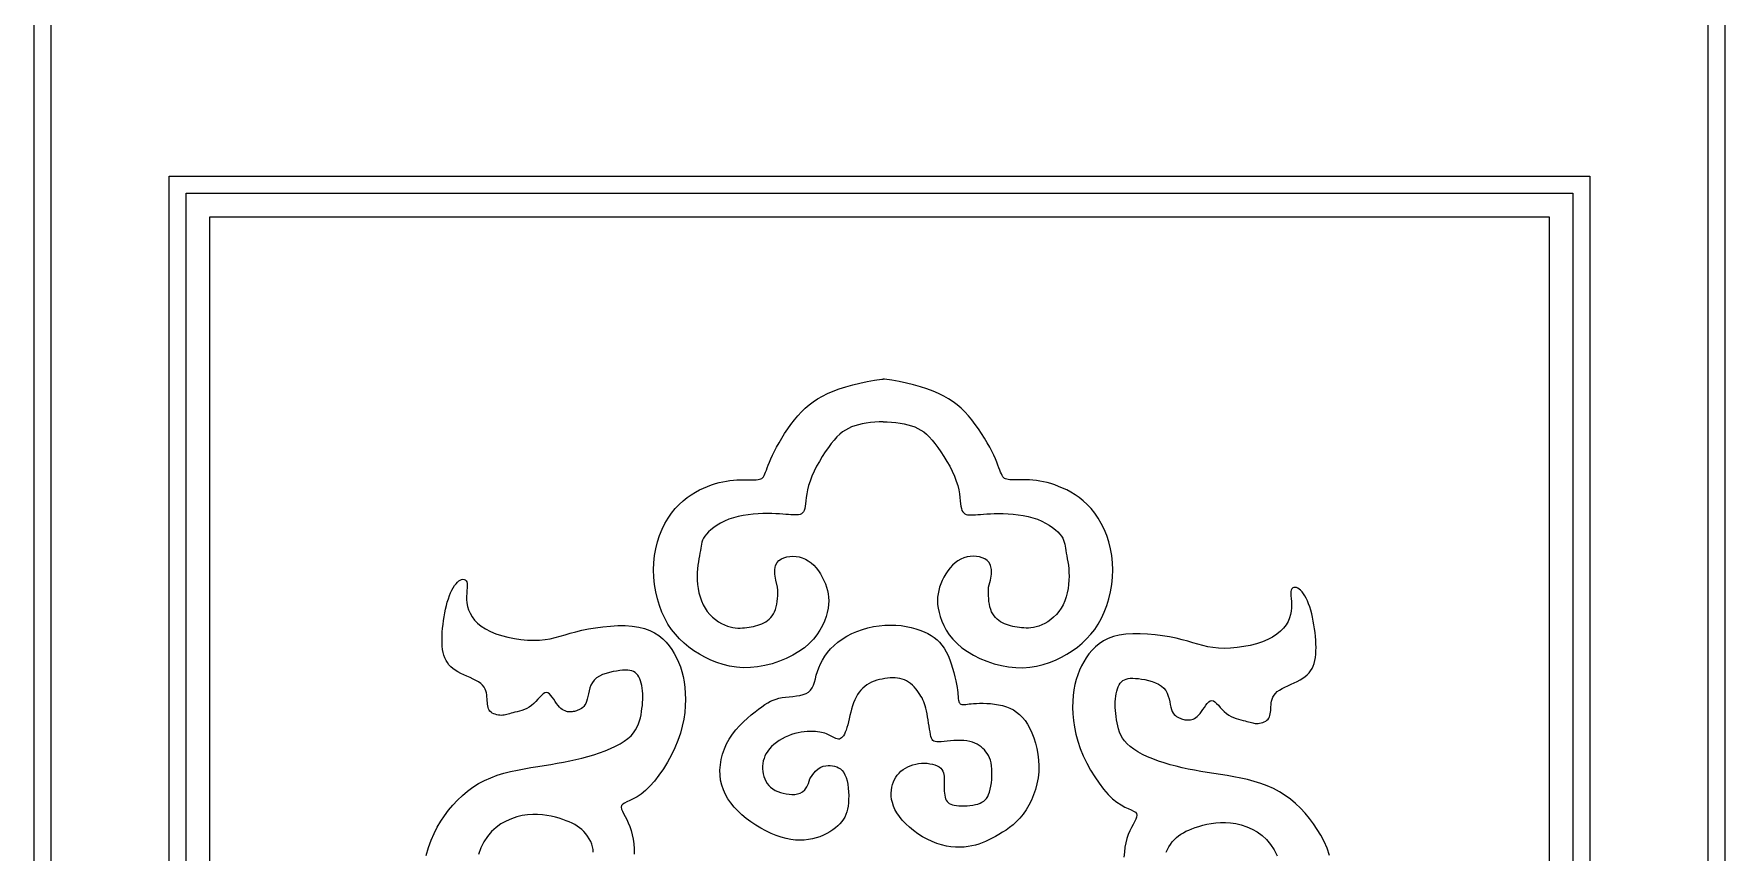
# Model space of a CAD drawing. Extents: x -66030 to 95157, y -13132 to 45879.
# Drawn here: x -27797 to -27412, y 32381.2 to 32567.4 of the extents above; entities that cross this region are included whole.
import ezdxf

# ---------------------------------------------------------------- set-up
doc = ezdxf.new("R2010")
doc.units = 0
doc.header["$LTSCALE"] = 100
doc.header["$MEASUREMENT"] = 0
for name, color, linetype in [('3', 11, 'CONTINUOUS'), ('4', 121, 'CONTINUOUS'), ('7', 105, 'CONTINUOUS')]:
    doc.layers.add(name, color=color, linetype=linetype)

msp = doc.modelspace()

# ---------------------------------------------------------------- linework, layer by layer
at = {"layer": '3'}
msp.add_lwpolyline([(-27793.18, 32773.35), (-27793.18, 31868.98), (-27415.88, 31868.98), (-27415.88, 32785.49)], dxfattribs=at)
msp.add_lwpolyline([(-27762.38, 31907.48), (-27762.38, 32531.18), (-27446.68, 32531.18), (-27446.68, 31907.48)], close=True, dxfattribs=at)
at = {"layer": '4'}
msp.add_lwpolyline([(-27797.03, 32774.7), (-27797.03, 31865.13), (-27412.03, 31865.13), (-27412.03, 32784.35)], dxfattribs=at)
msp.add_lwpolyline([(-27766.23, 31903.63), (-27766.23, 32535.03), (-27442.83, 32535.03), (-27442.83, 31903.63)], close=True, dxfattribs=at)
at = {"layer": '7'}
msp.add_lwpolyline([(-27756.99, 31912.87), (-27756.99, 32525.79), (-27452.07, 32525.79), (-27452.07, 31912.87)], close=True, dxfattribs=at)
for points in [[(-27627.73, 32441.47), (-27628.16, 32443.11), (-27628.36, 32444.46), (-27628.36, 32445.55), (-27628.19, 32446.4), (-27627.86, 32447.07), (-27627.42, 32447.56), (-27626.88, 32447.92), (-27626.28, 32448.19), (-27625.63, 32448.37), (-27624.95, 32448.48), (-27624.24, 32448.52), (-27623.53, 32448.48), (-27622.81, 32448.37), (-27622.1, 32448.16), (-27621.41, 32447.88), (-27620.74, 32447.5), (-27620.11, 32447.04), (-27619.51, 32446.5), (-27618.96, 32445.89), (-27618.44, 32445.22), (-27617.97, 32444.52), (-27617.55, 32443.78), (-27617.18, 32443.03), (-27616.85, 32442.27), (-27616.58, 32441.51), (-27616.36, 32440.75), (-27616.2, 32439.98), (-27616.11, 32439.2), (-27616.08, 32438.39), (-27616.12, 32437.56), (-27616.23, 32436.68), (-27616.42, 32435.76), (-27616.69, 32434.79), (-27617.06, 32433.79), (-27617.52, 32432.76), (-27618.09, 32431.72), (-27618.78, 32430.68), (-27619.59, 32429.66), (-27620.55, 32428.67), (-27621.64, 32427.72), (-27622.89, 32426.83), (-27624.27, 32426.01), (-27625.76, 32425.27), (-27627.33, 32424.62), (-27628.95, 32424.08), (-27630.61, 32423.65), (-27632.28, 32423.34), (-27633.93, 32423.18), (-27635.55, 32423.16), (-27637.12, 32423.28), (-27638.65, 32423.52), (-27640.13, 32423.89), (-27641.56, 32424.35), (-27642.94, 32424.91), (-27644.27, 32425.54), (-27645.54, 32426.25), (-27646.76, 32427.01), (-27647.91, 32427.84), (-27649.01, 32428.74), (-27650.03, 32429.71), (-27650.99, 32430.76), (-27651.87, 32431.88), (-27652.68, 32433.1), (-27653.41, 32434.41), (-27654.06, 32435.82), (-27654.62, 32437.3), (-27655.1, 32438.85), (-27655.48, 32440.46), (-27655.75, 32442.1), (-27655.92, 32443.75), (-27655.98, 32445.41), (-27655.93, 32447.06), (-27655.75, 32448.67), (-27655.47, 32450.25), (-27655.08, 32451.78), (-27654.59, 32453.26), (-27654.02, 32454.66), (-27653.37, 32455.98), (-27652.65, 32457.22), (-27651.87, 32458.35), (-27651.04, 32459.38), (-27650.17, 32460.3), (-27649.26, 32461.13), (-27648.33, 32461.87), (-27647.39, 32462.53), (-27646.44, 32463.11), (-27645.49, 32463.61), (-27644.56, 32464.06), (-27643.65, 32464.44), (-27642.76, 32464.78), (-27641.89, 32465.06), (-27641.04, 32465.29), (-27640.21, 32465.49), (-27639.39, 32465.64), (-27638.59, 32465.75), (-27637.8, 32465.84), (-27637.03, 32465.89), (-27636.27, 32465.93), (-27635.54, 32465.94), (-27634.85, 32465.95), (-27634.2, 32465.94), (-27633.6, 32465.94), (-27633.05, 32465.95), (-27632.58, 32465.96), (-27632.18, 32465.99), (-27631.84, 32466.05), (-27631.56, 32466.14), (-27631.32, 32466.26), (-27631.12, 32466.43), (-27630.94, 32466.64), (-27630.77, 32466.92), (-27630.61, 32467.25), (-27630.45, 32467.65), (-27630.27, 32468.12), (-27630.07, 32468.67), (-27629.84, 32469.28), (-27629.57, 32469.95), (-27629.26, 32470.7), (-27628.89, 32471.52), (-27628.46, 32472.41), (-27627.97, 32473.36), (-27627.41, 32474.36), (-27626.8, 32475.4), (-27626.14, 32476.46), (-27625.43, 32477.51), (-27624.69, 32478.55), (-27623.92, 32479.56), (-27623.12, 32480.51), (-27622.3, 32481.39), (-27621.45, 32482.22), (-27620.57, 32482.98), (-27619.62, 32483.69), (-27618.62, 32484.35), (-27617.53, 32484.97), (-27616.35, 32485.55), (-27615.07, 32486.09), (-27613.68, 32486.61), (-27612.19, 32487.09), (-27610.63, 32487.53), (-27609.01, 32487.93), (-27607.35, 32488.28), (-27605.68, 32488.57), (-27604, 32488.81), (-27603.71, 32488.84)], [(-27579.69, 32441.47), (-27579.26, 32443.11), (-27579.06, 32444.46), (-27579.06, 32445.55), (-27579.23, 32446.4), (-27579.55, 32447.07), (-27579.99, 32447.56), (-27580.53, 32447.92), (-27581.14, 32448.19), (-27581.79, 32448.37), (-27582.47, 32448.48), (-27583.17, 32448.52), (-27583.89, 32448.48), (-27584.6, 32448.37), (-27585.32, 32448.16), (-27586.01, 32447.88), (-27586.68, 32447.5), (-27587.31, 32447.04), (-27587.9, 32446.5), (-27588.46, 32445.89), (-27588.97, 32445.22), (-27589.44, 32444.52), (-27589.86, 32443.78), (-27590.24, 32443.03), (-27590.56, 32442.27), (-27590.84, 32441.51), (-27591.05, 32440.75), (-27591.21, 32439.98), (-27591.31, 32439.2), (-27591.34, 32438.39), (-27591.3, 32437.56), (-27591.18, 32436.68), (-27590.99, 32435.76), (-27590.72, 32434.79), (-27590.36, 32433.79), (-27589.9, 32432.76), (-27589.33, 32431.72), (-27588.64, 32430.68), (-27587.82, 32429.66), (-27586.87, 32428.67), (-27585.77, 32427.72), (-27584.52, 32426.83), (-27583.14, 32426.01), (-27581.66, 32425.27), (-27580.09, 32424.62), (-27578.46, 32424.08), (-27576.8, 32423.65), (-27575.14, 32423.34), (-27573.48, 32423.18), (-27571.87, 32423.16), (-27570.3, 32423.28), (-27568.77, 32423.52), (-27567.29, 32423.89), (-27565.85, 32424.35), (-27564.47, 32424.91), (-27563.14, 32425.54), (-27561.87, 32426.25), (-27560.66, 32427.01), (-27559.5, 32427.84), (-27558.41, 32428.74), (-27557.39, 32429.71), (-27556.43, 32430.76), (-27555.55, 32431.88), (-27554.74, 32433.1), (-27554.01, 32434.41), (-27553.36, 32435.82), (-27552.79, 32437.3), (-27552.32, 32438.85), (-27551.94, 32440.46), (-27551.66, 32442.1), (-27551.49, 32443.75), (-27551.43, 32445.41), (-27551.49, 32447.06), (-27551.66, 32448.67), (-27551.95, 32450.25), (-27552.34, 32451.78), (-27552.82, 32453.26), (-27553.4, 32454.66), (-27554.04, 32455.98), (-27554.76, 32457.22), (-27555.54, 32458.35), (-27556.37, 32459.38), (-27557.25, 32460.3), (-27558.15, 32461.13), (-27559.08, 32461.87), (-27560.03, 32462.53), (-27560.98, 32463.11), (-27561.92, 32463.61), (-27562.85, 32464.06), (-27563.76, 32464.44), (-27564.65, 32464.78), (-27565.52, 32465.06), (-27566.37, 32465.29), (-27567.2, 32465.49), (-27568.02, 32465.64), (-27568.82, 32465.75), (-27569.61, 32465.84), (-27570.39, 32465.89), (-27571.15, 32465.93), (-27571.88, 32465.94), (-27572.57, 32465.95), (-27573.22, 32465.94), (-27573.82, 32465.94), (-27574.36, 32465.95), (-27574.84, 32465.96), (-27575.24, 32465.99), (-27575.57, 32466.05), (-27575.86, 32466.14), (-27576.09, 32466.26), (-27576.3, 32466.43), (-27576.48, 32466.64), (-27576.64, 32466.92), (-27576.8, 32467.25), (-27576.97, 32467.65), (-27577.15, 32468.12), (-27577.35, 32468.67), (-27577.58, 32469.28), (-27577.84, 32469.95), (-27578.16, 32470.7), (-27578.52, 32471.52), (-27578.95, 32472.41), (-27579.45, 32473.36), (-27580, 32474.36), (-27580.62, 32475.4), (-27581.28, 32476.46), (-27581.98, 32477.51), (-27582.73, 32478.55), (-27583.5, 32479.56), (-27584.3, 32480.51), (-27585.11, 32481.39), (-27585.96, 32482.22), (-27586.85, 32482.98), (-27587.79, 32483.69), (-27588.8, 32484.35), (-27589.89, 32484.97), (-27591.07, 32485.55), (-27592.35, 32486.09), (-27593.74, 32486.61), (-27595.22, 32487.09), (-27596.79, 32487.53), (-27598.41, 32487.93), (-27600.06, 32488.28), (-27601.74, 32488.57), (-27603.41, 32488.81), (-27603.71, 32488.84)], [(-27603.71, 32479.14), (-27604.6, 32479.11), (-27605.62, 32479.04), (-27606.61, 32478.95), (-27607.57, 32478.82), (-27608.48, 32478.67), (-27609.34, 32478.47), (-27610.15, 32478.24), (-27610.91, 32477.96), (-27611.62, 32477.64), (-27612.29, 32477.26), (-27612.94, 32476.81), (-27613.58, 32476.29), (-27614.21, 32475.68), (-27614.84, 32474.98), (-27615.5, 32474.19), (-27616.18, 32473.28), (-27616.87, 32472.29), (-27617.56, 32471.23), (-27618.23, 32470.13), (-27618.86, 32469), (-27619.43, 32467.86), (-27619.94, 32466.74), (-27620.35, 32465.65), (-27620.67, 32464.62), (-27620.91, 32463.66), (-27621.07, 32462.76), (-27621.19, 32461.93), (-27621.28, 32461.17), (-27621.35, 32460.49), (-27621.42, 32459.9), (-27621.52, 32459.39), (-27621.66, 32458.98), (-27621.83, 32458.65), (-27622.05, 32458.39), (-27622.3, 32458.2), (-27622.6, 32458.06), (-27622.94, 32457.98), (-27623.32, 32457.93), (-27623.73, 32457.92), (-27624.19, 32457.93), (-27624.7, 32457.96), (-27625.25, 32458), (-27625.87, 32458.05), (-27626.55, 32458.1), (-27627.29, 32458.15), (-27628.11, 32458.2), (-27629.02, 32458.23), (-27630, 32458.24), (-27631.06, 32458.23), (-27632.16, 32458.19), (-27633.29, 32458.11), (-27634.45, 32457.99), (-27635.59, 32457.82), (-27636.72, 32457.6), (-27637.8, 32457.31), (-27638.83, 32456.95), (-27639.8, 32456.54), (-27640.7, 32456.08), (-27641.52, 32455.6), (-27642.26, 32455.09), (-27642.92, 32454.57), (-27643.48, 32454.06), (-27643.95, 32453.56), (-27644.31, 32453.09), (-27644.59, 32452.64), (-27644.8, 32452.2), (-27644.95, 32451.76), (-27645.05, 32451.31), (-27645.14, 32450.84), (-27645.22, 32450.35), (-27645.3, 32449.82), (-27645.4, 32449.24), (-27645.52, 32448.62), (-27645.64, 32447.96), (-27645.76, 32447.25), (-27645.87, 32446.5), (-27645.96, 32445.7), (-27646.01, 32444.86), (-27646.04, 32443.99), (-27646.01, 32443.07), (-27645.94, 32442.13), (-27645.81, 32441.17), (-27645.63, 32440.22), (-27645.39, 32439.28), (-27645.08, 32438.37), (-27644.7, 32437.5), (-27644.25, 32436.68), (-27643.74, 32435.93), (-27643.16, 32435.26), (-27642.53, 32434.65), (-27641.87, 32434.1), (-27641.18, 32433.63), (-27640.5, 32433.23), (-27639.81, 32432.9), (-27639.15, 32432.63), (-27638.53, 32432.43), (-27637.93, 32432.3), (-27637.36, 32432.22), (-27636.8, 32432.18), (-27636.27, 32432.18), (-27635.75, 32432.21), (-27635.24, 32432.26), (-27634.73, 32432.32), (-27634.22, 32432.4), (-27633.72, 32432.48), (-27633.22, 32432.57), (-27632.73, 32432.69), (-27632.24, 32432.82), (-27631.77, 32432.97), (-27631.31, 32433.15), (-27630.86, 32433.37), (-27630.43, 32433.62), (-27630.02, 32433.9), (-27629.64, 32434.22), (-27629.28, 32434.58), (-27628.96, 32434.98), (-27628.66, 32435.42), (-27628.41, 32435.9), (-27628.2, 32436.43), (-27628.02, 32437), (-27627.89, 32437.6), (-27627.8, 32438.23), (-27627.74, 32438.88), (-27627.7, 32439.54), (-27627.69, 32440.2), (-27627.7, 32440.84), (-27627.73, 32441.47)], [(-27603.71, 32479.14), (-27602.82, 32479.11), (-27601.79, 32479.04), (-27600.8, 32478.95), (-27599.85, 32478.82), (-27598.94, 32478.67), (-27598.07, 32478.47), (-27597.26, 32478.24), (-27596.5, 32477.96), (-27595.8, 32477.64), (-27595.12, 32477.26), (-27594.47, 32476.81), (-27593.84, 32476.29), (-27593.21, 32475.68), (-27592.57, 32474.98), (-27591.92, 32474.19), (-27591.24, 32473.28), (-27590.54, 32472.29), (-27589.86, 32471.23), (-27589.19, 32470.13), (-27588.56, 32469), (-27587.98, 32467.86), (-27587.48, 32466.74), (-27587.06, 32465.65), (-27586.74, 32464.62), (-27586.51, 32463.66), (-27586.34, 32462.76), (-27586.22, 32461.93), (-27586.14, 32461.17), (-27586.07, 32460.49), (-27585.99, 32459.9), (-27585.89, 32459.39), (-27585.76, 32458.98), (-27585.58, 32458.65), (-27585.37, 32458.39), (-27585.11, 32458.2), (-27584.81, 32458.06), (-27584.48, 32457.98), (-27584.1, 32457.93), (-27583.68, 32457.92), (-27583.22, 32457.93), (-27582.72, 32457.96), (-27582.16, 32458), (-27581.55, 32458.05), (-27580.87, 32458.1), (-27580.12, 32458.15), (-27579.3, 32458.2), (-27578.4, 32458.23), (-27577.41, 32458.24), (-27576.36, 32458.23), (-27575.26, 32458.19), (-27574.12, 32458.11), (-27572.97, 32457.99), (-27571.82, 32457.82), (-27570.7, 32457.6), (-27569.61, 32457.31), (-27568.58, 32456.95), (-27567.62, 32456.54), (-27566.72, 32456.08), (-27565.9, 32455.6), (-27565.15, 32455.09), (-27564.5, 32454.57), (-27563.93, 32454.06), (-27563.47, 32453.56), (-27563.1, 32453.09), (-27562.83, 32452.64), (-27562.62, 32452.2), (-27562.47, 32451.76), (-27562.36, 32451.31), (-27562.28, 32450.84), (-27562.2, 32450.35), (-27562.12, 32449.82), (-27562.01, 32449.24), (-27561.9, 32448.62), (-27561.78, 32447.96), (-27561.66, 32447.25), (-27561.55, 32446.5), (-27561.46, 32445.7), (-27561.4, 32444.86), (-27561.38, 32443.99), (-27561.4, 32443.07), (-27561.48, 32442.13), (-27561.6, 32441.17), (-27561.79, 32440.22), (-27562.03, 32439.28), (-27562.34, 32438.37), (-27562.71, 32437.5), (-27563.16, 32436.68), (-27563.68, 32435.93), (-27564.26, 32435.26), (-27564.89, 32434.65), (-27565.55, 32434.1), (-27566.23, 32433.63), (-27566.92, 32433.23), (-27567.6, 32432.9), (-27568.26, 32432.63), (-27568.89, 32432.43), (-27569.49, 32432.3), (-27570.06, 32432.22), (-27570.61, 32432.18), (-27571.14, 32432.18), (-27571.67, 32432.21), (-27572.18, 32432.26), (-27572.68, 32432.32), (-27573.19, 32432.4), (-27573.7, 32432.48), (-27574.2, 32432.57), (-27574.69, 32432.69), (-27575.17, 32432.82), (-27575.65, 32432.97), (-27576.11, 32433.15), (-27576.56, 32433.37), (-27576.98, 32433.62), (-27577.39, 32433.9), (-27577.78, 32434.22), (-27578.13, 32434.58), (-27578.46, 32434.98), (-27578.75, 32435.42), (-27579.01, 32435.9), (-27579.22, 32436.43), (-27579.39, 32437), (-27579.52, 32437.6), (-27579.62, 32438.23), (-27579.68, 32438.88), (-27579.71, 32439.54), (-27579.72, 32440.2), (-27579.72, 32440.84), (-27579.69, 32441.47)], [(-27707.72, 32380.41), (-27707.2, 32382.24), (-27706.61, 32383.91), (-27705.94, 32385.45), (-27705.21, 32386.87), (-27704.41, 32388.21), (-27703.54, 32389.48), (-27702.62, 32390.7), (-27701.63, 32391.88), (-27700.58, 32393), (-27699.47, 32394.06), (-27698.3, 32395.04), (-27697.07, 32395.95), (-27695.78, 32396.77), (-27694.43, 32397.5), (-27693.01, 32398.13), (-27691.55, 32398.67), (-27690.05, 32399.13), (-27688.52, 32399.52), (-27686.97, 32399.87), (-27685.42, 32400.16), (-27683.87, 32400.43), (-27682.34, 32400.68), (-27680.84, 32400.92), (-27679.35, 32401.16), (-27677.9, 32401.41), (-27676.46, 32401.67), (-27675.05, 32401.94), (-27673.65, 32402.24), (-27672.27, 32402.56), (-27670.91, 32402.92), (-27669.56, 32403.32), (-27668.24, 32403.76), (-27666.97, 32404.23), (-27665.75, 32404.74), (-27664.61, 32405.28), (-27663.56, 32405.84), (-27662.62, 32406.43), (-27661.79, 32407.04), (-27661.1, 32407.68), (-27660.52, 32408.33), (-27660.06, 32408.99), (-27659.68, 32409.67), (-27659.39, 32410.36), (-27659.16, 32411.06), (-27658.97, 32411.76), (-27658.82, 32412.46), (-27658.7, 32413.17), (-27658.6, 32413.87), (-27658.51, 32414.57), (-27658.45, 32415.26), (-27658.42, 32415.94), (-27658.41, 32416.6), (-27658.42, 32417.25), (-27658.46, 32417.89), (-27658.53, 32418.5), (-27658.63, 32419.09), (-27658.75, 32419.64), (-27658.91, 32420.16), (-27659.09, 32420.64), (-27659.31, 32421.08), (-27659.56, 32421.46), (-27659.84, 32421.79), (-27660.15, 32422.06), (-27660.51, 32422.27), (-27660.9, 32422.42), (-27661.35, 32422.53), (-27661.84, 32422.59), (-27662.39, 32422.6), (-27663, 32422.58), (-27663.67, 32422.51), (-27664.41, 32422.41), (-27665.19, 32422.27), (-27665.99, 32422.09), (-27666.78, 32421.86), (-27667.55, 32421.58), (-27668.27, 32421.23), (-27668.92, 32420.82), (-27669.46, 32420.34), (-27669.89, 32419.79), (-27670.22, 32419.19), (-27670.47, 32418.55), (-27670.66, 32417.89), (-27670.8, 32417.24), (-27670.93, 32416.61), (-27671.05, 32416.03), (-27671.2, 32415.5), (-27671.38, 32415.05), (-27671.6, 32414.68), (-27671.84, 32414.36), (-27672.1, 32414.11), (-27672.38, 32413.9), (-27672.66, 32413.73), (-27672.95, 32413.59), (-27673.22, 32413.48), (-27673.49, 32413.37), (-27673.74, 32413.29), (-27673.99, 32413.22), (-27674.24, 32413.16), (-27674.48, 32413.12), (-27674.73, 32413.1), (-27674.98, 32413.1), (-27675.25, 32413.11), (-27675.53, 32413.15), (-27675.82, 32413.22), (-27676.12, 32413.32), (-27676.43, 32413.46), (-27676.74, 32413.65), (-27677.06, 32413.89), (-27677.38, 32414.19), (-27677.71, 32414.56), (-27678.04, 32415), (-27678.36, 32415.48), (-27678.69, 32415.97), (-27679.02, 32416.45), (-27679.36, 32416.87), (-27679.69, 32417.21), (-27680.04, 32417.44), (-27680.39, 32417.52), (-27680.74, 32417.44), (-27681.11, 32417.21), (-27681.49, 32416.87), (-27681.89, 32416.45), (-27682.31, 32415.97), (-27682.75, 32415.48), (-27683.22, 32415), (-27683.72, 32414.56), (-27684.25, 32414.19), (-27684.8, 32413.88), (-27685.37, 32413.63), (-27685.93, 32413.43), (-27686.49, 32413.27), (-27687.02, 32413.13), (-27687.53, 32413.01), (-27687.99, 32412.9), (-27688.39, 32412.79), (-27688.76, 32412.69), (-27689.09, 32412.59), (-27689.4, 32412.5), (-27689.69, 32412.43), (-27689.98, 32412.37), (-27690.28, 32412.33), (-27690.59, 32412.32), (-27690.93, 32412.33), (-27691.28, 32412.37), (-27691.64, 32412.45), (-27692, 32412.55), (-27692.35, 32412.68), (-27692.67, 32412.84), (-27692.95, 32413.03), (-27693.2, 32413.26), (-27693.39, 32413.52), (-27693.53, 32413.81), (-27693.64, 32414.13), (-27693.71, 32414.48), (-27693.76, 32414.85), (-27693.8, 32415.24), (-27693.82, 32415.65), (-27693.85, 32416.08), (-27693.88, 32416.52), (-27693.93, 32416.97), (-27694.01, 32417.42), (-27694.14, 32417.87), (-27694.31, 32418.31), (-27694.56, 32418.74), (-27694.88, 32419.16), (-27695.29, 32419.55), (-27695.8, 32419.92), (-27696.39, 32420.26), (-27697.04, 32420.59), (-27697.74, 32420.91), (-27698.45, 32421.23), (-27699.16, 32421.55), (-27699.85, 32421.88), (-27700.5, 32422.22), (-27701.1, 32422.59), (-27701.63, 32422.97), (-27702.11, 32423.39), (-27702.53, 32423.83), (-27702.9, 32424.31), (-27703.21, 32424.83), (-27703.47, 32425.38), (-27703.69, 32425.98), (-27703.85, 32426.63), (-27703.98, 32427.32), (-27704.06, 32428.05), (-27704.1, 32428.81), (-27704.11, 32429.6), (-27704.09, 32430.42), (-27704.05, 32431.27), (-27703.98, 32432.13), (-27703.89, 32433), (-27703.77, 32433.88), (-27703.64, 32434.75), (-27703.49, 32435.62), (-27703.32, 32436.47), (-27703.12, 32437.3), (-27702.91, 32438.09), (-27702.67, 32438.85), (-27702.42, 32439.56), (-27702.15, 32440.21), (-27701.86, 32440.82), (-27701.56, 32441.36), (-27701.25, 32441.84), (-27700.93, 32442.26), (-27700.61, 32442.62), (-27700.29, 32442.9), (-27699.96, 32443.1), (-27699.65, 32443.23), (-27699.35, 32443.29), (-27699.07, 32443.26), (-27698.84, 32443.15), (-27698.64, 32442.96), (-27698.49, 32442.68), (-27698.41, 32442.32), (-27698.38, 32441.87), (-27698.4, 32441.34), (-27698.45, 32440.75), (-27698.5, 32440.1), (-27698.54, 32439.4), (-27698.54, 32438.66), (-27698.48, 32437.89), (-27698.33, 32437.11), (-27698.09, 32436.33), (-27697.74, 32435.54), (-27697.28, 32434.77), (-27696.7, 32434.01), (-27696.01, 32433.29), (-27695.18, 32432.61), (-27694.22, 32431.98), (-27693.12, 32431.4), (-27691.89, 32430.9), (-27690.55, 32430.46), (-27689.12, 32430.09), (-27687.65, 32429.8), (-27686.16, 32429.59), (-27684.69, 32429.46), (-27683.26, 32429.41), (-27681.91, 32429.45), (-27680.65, 32429.57), (-27679.48, 32429.77), (-27678.35, 32430.03), (-27677.23, 32430.33), (-27676.1, 32430.66), (-27674.92, 32431.01), (-27673.66, 32431.36), (-27672.28, 32431.69), (-27670.78, 32432), (-27669.17, 32432.27), (-27667.49, 32432.49), (-27665.78, 32432.65), (-27664.07, 32432.73), (-27662.4, 32432.73), (-27660.81, 32432.63), (-27659.33, 32432.42), (-27657.99, 32432.08), (-27656.79, 32431.64), (-27655.72, 32431.1), (-27654.75, 32430.47), (-27653.89, 32429.76), (-27653.12, 32428.99), (-27652.43, 32428.16), (-27651.81, 32427.28), (-27651.24, 32426.37), (-27650.72, 32425.42), (-27650.26, 32424.43), (-27649.86, 32423.39), (-27649.52, 32422.3), (-27649.23, 32421.15), (-27649.01, 32419.95), (-27648.84, 32418.68), (-27648.74, 32417.35), (-27648.7, 32415.95), (-27648.74, 32414.5), (-27648.88, 32413), (-27649.1, 32411.45), (-27649.43, 32409.87), (-27649.87, 32408.25), (-27650.43, 32406.61), (-27651.12, 32404.95), (-27651.91, 32403.3), (-27652.79, 32401.69), (-27653.74, 32400.14), (-27654.74, 32398.69), (-27655.76, 32397.36), (-27656.79, 32396.18), (-27657.81, 32395.19), (-27658.8, 32394.39), (-27659.73, 32393.77), (-27660.59, 32393.29), (-27661.37, 32392.92), (-27662.04, 32392.62), (-27662.58, 32392.35), (-27662.99, 32392.09), (-27663.24, 32391.79), (-27663.32, 32391.43), (-27663.25, 32391), (-27663.06, 32390.51), (-27662.79, 32389.95), (-27662.45, 32389.32), (-27662.08, 32388.62), (-27661.71, 32387.85), (-27661.36, 32387.02), (-27661.06, 32386.12), (-27660.81, 32385.15), (-27660.62, 32384.13), (-27660.49, 32383.04), (-27660.41, 32381.91), (-27660.38, 32380.72)], [(-27502.08, 32380.4), (-27502.67, 32382.07), (-27503.34, 32383.61), (-27504.08, 32385.03), (-27504.88, 32386.37), (-27505.74, 32387.64), (-27506.67, 32388.86), (-27507.65, 32390.04), (-27508.7, 32391.16), (-27509.81, 32392.22), (-27510.98, 32393.21), (-27512.21, 32394.11), (-27513.5, 32394.93), (-27514.86, 32395.66), (-27516.27, 32396.29), (-27517.73, 32396.83), (-27519.23, 32397.29), (-27520.76, 32397.69), (-27522.31, 32398.03), (-27523.86, 32398.33), (-27525.41, 32398.59), (-27526.94, 32398.84), (-27528.45, 32399.08), (-27529.93, 32399.32), (-27531.39, 32399.57), (-27532.82, 32399.83), (-27534.24, 32400.1), (-27535.63, 32400.4), (-27537.01, 32400.72), (-27538.37, 32401.08), (-27539.72, 32401.48), (-27541.04, 32401.92), (-27542.32, 32402.39), (-27543.53, 32402.9), (-27544.67, 32403.44), (-27545.72, 32404), (-27546.67, 32404.59), (-27547.49, 32405.2), (-27548.19, 32405.84), (-27548.76, 32406.49), (-27549.23, 32407.15), (-27549.6, 32407.83), (-27549.9, 32408.52), (-27550.13, 32409.22), (-27550.31, 32409.92), (-27550.46, 32410.63), (-27550.58, 32411.33), (-27550.69, 32412.03), (-27550.77, 32412.73), (-27550.83, 32413.42), (-27550.87, 32414.1), (-27550.88, 32414.76), (-27550.86, 32415.41), (-27550.82, 32416.05), (-27550.75, 32416.66), (-27550.66, 32417.25), (-27550.53, 32417.8), (-27550.38, 32418.32), (-27550.19, 32418.8), (-27549.98, 32419.24), (-27549.73, 32419.62), (-27549.45, 32419.95), (-27549.13, 32420.22), (-27548.78, 32420.43), (-27548.38, 32420.59), (-27547.94, 32420.69), (-27547.44, 32420.75), (-27546.89, 32420.76), (-27546.28, 32420.74), (-27545.61, 32420.67), (-27544.88, 32420.57), (-27544.1, 32420.44), (-27543.3, 32420.25), (-27542.5, 32420.02), (-27541.73, 32419.74), (-27541.01, 32419.39), (-27540.37, 32418.98), (-27539.82, 32418.5), (-27539.39, 32417.96), (-27539.06, 32417.35), (-27538.81, 32416.71), (-27538.63, 32416.06), (-27538.48, 32415.4), (-27538.36, 32414.77), (-27538.23, 32414.19), (-27538.09, 32413.66), (-27537.9, 32413.21), (-27537.69, 32412.84), (-27537.44, 32412.53), (-27537.18, 32412.27), (-27536.9, 32412.06), (-27536.62, 32411.89), (-27536.34, 32411.75), (-27536.06, 32411.64), (-27535.79, 32411.54), (-27535.54, 32411.45), (-27535.29, 32411.38), (-27535.05, 32411.32), (-27534.8, 32411.28), (-27534.55, 32411.26), (-27534.3, 32411.26), (-27534.03, 32411.28), (-27533.76, 32411.31), (-27533.47, 32411.38), (-27533.17, 32411.48), (-27532.86, 32411.62), (-27532.54, 32411.81), (-27532.22, 32412.05), (-27531.9, 32412.35), (-27531.57, 32412.72), (-27531.25, 32413.16), (-27530.92, 32413.64), (-27530.59, 32414.14), (-27530.26, 32414.61), (-27529.93, 32415.03), (-27529.59, 32415.37), (-27529.25, 32415.6), (-27528.9, 32415.69), (-27528.54, 32415.6), (-27528.17, 32415.37), (-27527.79, 32415.03), (-27527.39, 32414.61), (-27526.98, 32414.14), (-27526.53, 32413.64), (-27526.07, 32413.16), (-27525.57, 32412.72), (-27525.04, 32412.35), (-27524.48, 32412.05), (-27523.92, 32411.8), (-27523.35, 32411.59), (-27522.79, 32411.43), (-27522.26, 32411.29), (-27521.76, 32411.17), (-27521.3, 32411.06), (-27520.89, 32410.95), (-27520.52, 32410.85), (-27520.19, 32410.75), (-27519.89, 32410.66), (-27519.59, 32410.59), (-27519.3, 32410.53), (-27519.01, 32410.49), (-27518.69, 32410.48), (-27518.36, 32410.49), (-27518, 32410.54), (-27517.64, 32410.61), (-27517.28, 32410.71), (-27516.94, 32410.84), (-27516.62, 32411), (-27516.33, 32411.19), (-27516.09, 32411.42), (-27515.9, 32411.68), (-27515.75, 32411.97), (-27515.65, 32412.29), (-27515.57, 32412.64), (-27515.52, 32413.01), (-27515.49, 32413.4), (-27515.46, 32413.81), (-27515.44, 32414.24), (-27515.4, 32414.68), (-27515.35, 32415.13), (-27515.27, 32415.58), (-27515.15, 32416.03), (-27514.97, 32416.47), (-27514.72, 32416.9), (-27514.4, 32417.32), (-27513.99, 32417.71), (-27513.48, 32418.08), (-27512.89, 32418.42), (-27512.24, 32418.75), (-27511.55, 32419.07), (-27510.84, 32419.39), (-27510.12, 32419.71), (-27509.43, 32420.04), (-27508.78, 32420.38), (-27508.19, 32420.75), (-27507.65, 32421.13), (-27507.17, 32421.55), (-27506.75, 32421.99), (-27506.39, 32422.47), (-27506.07, 32422.99), (-27505.81, 32423.54), (-27505.6, 32424.14), (-27505.43, 32424.79), (-27505.31, 32425.48), (-27505.22, 32426.21), (-27505.18, 32426.97), (-27505.17, 32427.76), (-27505.19, 32428.59), (-27505.24, 32429.43), (-27505.31, 32430.29), (-27505.4, 32431.16), (-27505.51, 32432.04), (-27505.64, 32432.92), (-27505.79, 32433.78), (-27505.97, 32434.63), (-27506.16, 32435.46), (-27506.37, 32436.26), (-27506.61, 32437.01), (-27506.86, 32437.72), (-27507.13, 32438.37), (-27507.42, 32438.98), (-27507.72, 32439.52), (-27508.03, 32440.01), (-27508.35, 32440.43), (-27508.67, 32440.78), (-27509, 32441.06), (-27509.32, 32441.26), (-27509.64, 32441.39), (-27509.94, 32441.45), (-27510.21, 32441.42), (-27510.45, 32441.31), (-27510.65, 32441.12), (-27510.79, 32440.84), (-27510.88, 32440.48), (-27510.9, 32440.03), (-27510.88, 32439.5), (-27510.83, 32438.91), (-27510.78, 32438.26), (-27510.74, 32437.56), (-27510.75, 32436.82), (-27510.81, 32436.06), (-27510.95, 32435.27), (-27511.19, 32434.49), (-27511.54, 32433.7), (-27512, 32432.93), (-27512.58, 32432.18), (-27513.28, 32431.45), (-27514.1, 32430.77), (-27515.06, 32430.14), (-27516.16, 32429.56), (-27517.39, 32429.06), (-27518.74, 32428.62), (-27520.16, 32428.25), (-27521.63, 32427.96), (-27523.12, 32427.75), (-27524.6, 32427.62), (-27526.02, 32427.57), (-27527.38, 32427.61), (-27528.63, 32427.74), (-27529.81, 32427.93), (-27530.94, 32428.19), (-27532.05, 32428.49), (-27533.19, 32428.82), (-27534.37, 32429.17), (-27535.63, 32429.52), (-27537, 32429.85), (-27538.5, 32430.16), (-27540.11, 32430.43), (-27541.79, 32430.65), (-27543.5, 32430.81), (-27545.21, 32430.89), (-27546.88, 32430.89), (-27548.47, 32430.79), (-27549.95, 32430.58), (-27551.29, 32430.25), (-27552.49, 32429.8), (-27553.57, 32429.26), (-27554.53, 32428.63), (-27555.39, 32427.93), (-27556.16, 32427.15), (-27556.85, 32426.32), (-27557.48, 32425.44), (-27558.05, 32424.53), (-27558.56, 32423.58), (-27559.02, 32422.59), (-27559.42, 32421.55), (-27559.77, 32420.46), (-27560.05, 32419.31), (-27560.28, 32418.11), (-27560.44, 32416.84), (-27560.55, 32415.51), (-27560.58, 32414.11), (-27560.54, 32412.66), (-27560.41, 32411.16), (-27560.18, 32409.61), (-27559.85, 32408.03), (-27559.41, 32406.41), (-27558.85, 32404.77), (-27558.17, 32403.11), (-27557.37, 32401.46), (-27556.49, 32399.85), (-27555.54, 32398.3), (-27554.54, 32396.85), (-27553.52, 32395.52), (-27552.49, 32394.34), (-27551.47, 32393.35), (-27550.49, 32392.55), (-27549.56, 32391.93), (-27548.69, 32391.45), (-27547.92, 32391.08), (-27547.25, 32390.78), (-27546.7, 32390.51), (-27546.29, 32390.25), (-27546.04, 32389.95), (-27545.97, 32389.59), (-27546.03, 32389.17), (-27546.22, 32388.67), (-27546.5, 32388.11), (-27546.83, 32387.48), (-27547.2, 32386.78), (-27547.58, 32386.01), (-27547.93, 32385.18), (-27548.22, 32384.28), (-27548.47, 32383.31), (-27548.66, 32382.29), (-27548.79, 32381.2), (-27548.88, 32380.07)], [(-27620.36, 32397.88), (-27619.7, 32398.86), (-27619.07, 32399.6), (-27618.47, 32400.15), (-27617.88, 32400.52), (-27617.32, 32400.75), (-27616.78, 32400.86), (-27616.25, 32400.89), (-27615.73, 32400.87), (-27615.23, 32400.82), (-27614.74, 32400.72), (-27614.27, 32400.58), (-27613.83, 32400.39), (-27613.41, 32400.12), (-27613.03, 32399.78), (-27612.69, 32399.34), (-27612.39, 32398.8), (-27612.14, 32398.16), (-27611.93, 32397.43), (-27611.77, 32396.63), (-27611.66, 32395.78), (-27611.58, 32394.91), (-27611.55, 32394.04), (-27611.56, 32393.19), (-27611.6, 32392.39), (-27611.68, 32391.65), (-27611.8, 32390.96), (-27611.96, 32390.33), (-27612.17, 32389.74), (-27612.42, 32389.18), (-27612.73, 32388.66), (-27613.1, 32388.15), (-27613.53, 32387.66), (-27614.02, 32387.17), (-27614.57, 32386.7), (-27615.18, 32386.24), (-27615.84, 32385.81), (-27616.55, 32385.4), (-27617.31, 32385.03), (-27618.11, 32384.7), (-27618.95, 32384.42), (-27619.82, 32384.2), (-27620.73, 32384.03), (-27621.68, 32383.92), (-27622.66, 32383.89), (-27623.67, 32383.93), (-27624.72, 32384.05), (-27625.8, 32384.26), (-27626.92, 32384.56), (-27628.07, 32384.95), (-27629.23, 32385.44), (-27630.4, 32386), (-27631.57, 32386.63), (-27632.71, 32387.32), (-27633.82, 32388.07), (-27634.88, 32388.87), (-27635.87, 32389.7), (-27636.79, 32390.56), (-27637.63, 32391.45), (-27638.38, 32392.37), (-27639.04, 32393.33), (-27639.61, 32394.32), (-27640.08, 32395.35), (-27640.44, 32396.42), (-27640.69, 32397.53), (-27640.82, 32398.68), (-27640.85, 32399.86), (-27640.76, 32401.06), (-27640.57, 32402.27), (-27640.26, 32403.47), (-27639.85, 32404.66), (-27639.34, 32405.82), (-27638.73, 32406.93), (-27638.02, 32408), (-27637.23, 32409), (-27636.39, 32409.95), (-27635.51, 32410.84), (-27634.61, 32411.66), (-27633.73, 32412.42), (-27632.87, 32413.11), (-27632.06, 32413.73), (-27631.32, 32414.27), (-27630.63, 32414.75), (-27629.98, 32415.16), (-27629.35, 32415.51), (-27628.72, 32415.8), (-27628.09, 32416.03), (-27627.42, 32416.22), (-27626.7, 32416.37), (-27625.93, 32416.47), (-27625.11, 32416.55), (-27624.28, 32416.63), (-27623.46, 32416.73), (-27622.66, 32416.85), (-27621.92, 32417.03), (-27621.25, 32417.28), (-27620.69, 32417.62), (-27620.23, 32418.06), (-27619.88, 32418.59), (-27619.59, 32419.21), (-27619.36, 32419.9), (-27619.14, 32420.65), (-27618.92, 32421.44), (-27618.68, 32422.28), (-27618.37, 32423.13), (-27618, 32424.01), (-27617.54, 32424.88), (-27617, 32425.75), (-27616.38, 32426.6), (-27615.68, 32427.43), (-27614.88, 32428.23), (-27614.01, 32428.98), (-27613.04, 32429.69), (-27611.99, 32430.33), (-27610.86, 32430.91), (-27609.67, 32431.41), (-27608.43, 32431.85), (-27607.17, 32432.22), (-27605.88, 32432.51), (-27604.58, 32432.72), (-27603.3, 32432.84), (-27602.04, 32432.88), (-27600.8, 32432.84), (-27599.61, 32432.73), (-27598.45, 32432.55), (-27597.35, 32432.32), (-27596.3, 32432.03), (-27595.32, 32431.71), (-27594.4, 32431.34), (-27593.56, 32430.95), (-27592.79, 32430.52), (-27592.09, 32430.05), (-27591.44, 32429.53), (-27590.86, 32428.96), (-27590.32, 32428.31), (-27589.82, 32427.6), (-27589.37, 32426.8), (-27588.94, 32425.93), (-27588.56, 32424.99), (-27588.2, 32424.01), (-27587.89, 32423.02), (-27587.61, 32422.04), (-27587.36, 32421.09), (-27587.16, 32420.2), (-27587, 32419.38), (-27586.88, 32418.67), (-27586.79, 32418.05), (-27586.72, 32417.52), (-27586.68, 32417.06), (-27586.65, 32416.67), (-27586.62, 32416.33), (-27586.6, 32416.04), (-27586.56, 32415.79), (-27586.51, 32415.57), (-27586.45, 32415.38), (-27586.37, 32415.22), (-27586.26, 32415.08), (-27586.14, 32414.97), (-27586, 32414.88), (-27585.83, 32414.82), (-27585.64, 32414.79), (-27585.42, 32414.78), (-27585.17, 32414.79), (-27584.87, 32414.82), (-27584.53, 32414.86), (-27584.13, 32414.91), (-27583.66, 32414.95), (-27583.11, 32415), (-27582.48, 32415.03), (-27581.77, 32415.06), (-27580.97, 32415.06), (-27580.13, 32415.04), (-27579.24, 32414.98), (-27578.33, 32414.88), (-27577.42, 32414.74), (-27576.52, 32414.53), (-27575.65, 32414.27), (-27574.83, 32413.94), (-27574.05, 32413.54), (-27573.32, 32413.06), (-27572.64, 32412.5), (-27572, 32411.85), (-27571.4, 32411.11), (-27570.84, 32410.28), (-27570.32, 32409.35), (-27569.84, 32408.32), (-27569.41, 32407.21), (-27569.03, 32406.02), (-27568.72, 32404.77), (-27568.48, 32403.47), (-27568.33, 32402.14), (-27568.27, 32400.79), (-27568.3, 32399.43), (-27568.45, 32398.08), (-27568.7, 32396.75), (-27569.04, 32395.45), (-27569.46, 32394.19), (-27569.96, 32392.99), (-27570.53, 32391.85), (-27571.16, 32390.78), (-27571.84, 32389.81), (-27572.57, 32388.93), (-27573.33, 32388.14), (-27574.11, 32387.43), (-27574.91, 32386.79), (-27575.73, 32386.22), (-27576.54, 32385.7), (-27577.34, 32385.22), (-27578.13, 32384.78), (-27578.89, 32384.36), (-27579.64, 32383.98), (-27580.38, 32383.62), (-27581.13, 32383.3), (-27581.89, 32383.02), (-27582.68, 32382.78), (-27583.5, 32382.59), (-27584.36, 32382.44), (-27585.27, 32382.34), (-27586.23, 32382.3), (-27587.23, 32382.33), (-27588.26, 32382.42), (-27589.32, 32382.58), (-27590.4, 32382.83), (-27591.49, 32383.16), (-27592.58, 32383.58), (-27593.67, 32384.1), (-27594.74, 32384.7), (-27595.78, 32385.36), (-27596.77, 32386.09), (-27597.71, 32386.86), (-27598.57, 32387.66), (-27599.34, 32388.47), (-27600.01, 32389.29), (-27600.56, 32390.1), (-27601.01, 32390.9), (-27601.35, 32391.68), (-27601.6, 32392.45), (-27601.77, 32393.19), (-27601.85, 32393.92), (-27601.87, 32394.62), (-27601.83, 32395.3), (-27601.73, 32395.95), (-27601.58, 32396.57), (-27601.38, 32397.15), (-27601.13, 32397.71), (-27600.83, 32398.23), (-27600.48, 32398.72), (-27600.09, 32399.18), (-27599.65, 32399.59), (-27599.17, 32399.97), (-27598.65, 32400.31), (-27598.1, 32400.61), (-27597.52, 32400.86), (-27596.91, 32401.07), (-27596.29, 32401.23), (-27595.65, 32401.35), (-27595, 32401.41), (-27594.35, 32401.43), (-27593.7, 32401.4), (-27593.07, 32401.32), (-27592.47, 32401.19), (-27591.91, 32401.03), (-27591.4, 32400.82), (-27590.96, 32400.58), (-27590.59, 32400.3), (-27590.31, 32399.99), (-27590.1, 32399.65), (-27589.95, 32399.27), (-27589.86, 32398.88), (-27589.81, 32398.45), (-27589.79, 32398.01), (-27589.79, 32397.55), (-27589.8, 32397.06), (-27589.81, 32396.57), (-27589.81, 32396.07), (-27589.8, 32395.56), (-27589.78, 32395.07), (-27589.74, 32394.59), (-27589.68, 32394.14), (-27589.59, 32393.72), (-27589.48, 32393.34), (-27589.33, 32393.01), (-27589.14, 32392.72), (-27588.91, 32392.48), (-27588.64, 32392.27), (-27588.32, 32392.1), (-27587.94, 32391.97), (-27587.52, 32391.87), (-27587.03, 32391.79), (-27586.48, 32391.74), (-27585.88, 32391.72), (-27585.25, 32391.72), (-27584.6, 32391.75), (-27583.95, 32391.81), (-27583.32, 32391.89), (-27582.71, 32392.01), (-27582.16, 32392.14), (-27581.65, 32392.31), (-27581.21, 32392.52), (-27580.82, 32392.76), (-27580.47, 32393.06), (-27580.17, 32393.41), (-27579.91, 32393.82), (-27579.69, 32394.3), (-27579.49, 32394.86), (-27579.32, 32395.5), (-27579.17, 32396.21), (-27579.06, 32396.96), (-27578.98, 32397.75), (-27578.94, 32398.54), (-27578.93, 32399.33), (-27578.96, 32400.1), (-27579.03, 32400.82), (-27579.14, 32401.48), (-27579.29, 32402.09), (-27579.49, 32402.64), (-27579.72, 32403.15), (-27579.99, 32403.62), (-27580.3, 32404.05), (-27580.64, 32404.44), (-27581.01, 32404.81), (-27581.42, 32405.16), (-27581.85, 32405.48), (-27582.32, 32405.76), (-27582.84, 32406.02), (-27583.39, 32406.23), (-27583.98, 32406.4), (-27584.62, 32406.53), (-27585.31, 32406.61), (-27586.05, 32406.63), (-27586.82, 32406.62), (-27587.6, 32406.57), (-27588.37, 32406.5), (-27589.12, 32406.43), (-27589.83, 32406.36), (-27590.47, 32406.31), (-27591.03, 32406.28), (-27591.49, 32406.29), (-27591.86, 32406.35), (-27592.16, 32406.45), (-27592.39, 32406.62), (-27592.57, 32406.85), (-27592.71, 32407.15), (-27592.83, 32407.53), (-27592.93, 32407.99), (-27593.03, 32408.55), (-27593.14, 32409.17), (-27593.24, 32409.85), (-27593.35, 32410.56), (-27593.46, 32411.28), (-27593.58, 32412), (-27593.7, 32412.7), (-27593.83, 32413.35), (-27593.97, 32413.94), (-27594.11, 32414.48), (-27594.27, 32414.97), (-27594.45, 32415.43), (-27594.64, 32415.86), (-27594.85, 32416.28), (-27595.09, 32416.69), (-27595.35, 32417.1), (-27595.64, 32417.52), (-27595.96, 32417.95), (-27596.3, 32418.37), (-27596.67, 32418.79), (-27597.06, 32419.18), (-27597.48, 32419.54), (-27597.91, 32419.86), (-27598.37, 32420.14), (-27598.85, 32420.37), (-27599.35, 32420.55), (-27599.87, 32420.68), (-27600.4, 32420.77), (-27600.96, 32420.82), (-27601.52, 32420.84), (-27602.1, 32420.82), (-27602.7, 32420.77), (-27603.31, 32420.7), (-27603.92, 32420.59), (-27604.54, 32420.46), (-27605.15, 32420.3), (-27605.74, 32420.1), (-27606.32, 32419.86), (-27606.88, 32419.59), (-27607.41, 32419.27), (-27607.9, 32418.92), (-27608.36, 32418.52), (-27608.78, 32418.07), (-27609.17, 32417.58), (-27609.53, 32417.05), (-27609.86, 32416.48), (-27610.16, 32415.86), (-27610.43, 32415.2), (-27610.67, 32414.49), (-27610.89, 32413.76), (-27611.09, 32413.01), (-27611.27, 32412.26), (-27611.45, 32411.53), (-27611.61, 32410.81), (-27611.78, 32410.14), (-27611.95, 32409.52), (-27612.13, 32408.96), (-27612.32, 32408.47), (-27612.51, 32408.04), (-27612.71, 32407.68), (-27612.93, 32407.39), (-27613.15, 32407.17), (-27613.39, 32407.02), (-27613.64, 32406.93), (-27613.9, 32406.91), (-27614.17, 32406.95), (-27614.46, 32407.04), (-27614.75, 32407.17), (-27615.05, 32407.32), (-27615.35, 32407.49), (-27615.66, 32407.66), (-27615.98, 32407.83), (-27616.3, 32407.99), (-27616.63, 32408.13), (-27616.97, 32408.25), (-27617.33, 32408.36), (-27617.73, 32408.45), (-27618.15, 32408.52), (-27618.62, 32408.58), (-27619.14, 32408.62), (-27619.7, 32408.64), (-27620.32, 32408.64), (-27620.97, 32408.61), (-27621.65, 32408.55), (-27622.36, 32408.46), (-27623.08, 32408.33), (-27623.82, 32408.16), (-27624.55, 32407.94), (-27625.28, 32407.67), (-27626, 32407.35), (-27626.7, 32406.99), (-27627.36, 32406.6), (-27627.99, 32406.16), (-27628.58, 32405.7), (-27629.11, 32405.21), (-27629.59, 32404.7), (-27629.99, 32404.18), (-27630.33, 32403.63), (-27630.6, 32403.07), (-27630.82, 32402.51), (-27630.98, 32401.93), (-27631.08, 32401.34), (-27631.13, 32400.75), (-27631.14, 32400.16), (-27631.09, 32399.57), (-27631, 32398.99), (-27630.86, 32398.42), (-27630.66, 32397.86), (-27630.41, 32397.33), (-27630.11, 32396.83), (-27629.74, 32396.37), (-27629.31, 32395.95), (-27628.82, 32395.58), (-27628.28, 32395.25), (-27627.69, 32394.98), (-27627.07, 32394.75), (-27626.43, 32394.57), (-27625.77, 32394.44), (-27625.11, 32394.35), (-27624.46, 32394.32), (-27623.82, 32394.34), (-27623.2, 32394.43), (-27622.62, 32394.62), (-27622.07, 32394.93), (-27621.56, 32395.38), (-27621.1, 32396.01), (-27620.7, 32396.84), (-27620.36, 32397.88)], [(-27669.75, 32381.16), (-27669.75, 32381.75), (-27669.84, 32382.36), (-27670.03, 32382.97), (-27670.28, 32383.59), (-27670.61, 32384.2), (-27670.98, 32384.79), (-27671.4, 32385.35), (-27671.85, 32385.86), (-27672.32, 32386.32), (-27672.82, 32386.74), (-27673.35, 32387.11), (-27673.91, 32387.45), (-27674.52, 32387.77), (-27675.17, 32388.06), (-27675.87, 32388.34), (-27676.62, 32388.61), (-27677.44, 32388.88), (-27678.32, 32389.13), (-27679.25, 32389.37), (-27680.23, 32389.56), (-27681.27, 32389.7), (-27682.35, 32389.78), (-27683.48, 32389.78), (-27684.66, 32389.69), (-27685.87, 32389.51), (-27687.1, 32389.21), (-27688.33, 32388.8), (-27689.54, 32388.27), (-27690.71, 32387.6), (-27691.82, 32386.81), (-27692.85, 32385.87), (-27693.77, 32384.78), (-27694.58, 32383.54), (-27695.27, 32382.15), (-27695.85, 32380.63)], [(-27539.26, 32381.14), (-27539, 32381.76), (-27538.68, 32382.37), (-27538.3, 32382.95), (-27537.88, 32383.51), (-27537.43, 32384.02), (-27536.96, 32384.49), (-27536.46, 32384.9), (-27535.94, 32385.27), (-27535.37, 32385.61), (-27534.77, 32385.93), (-27534.12, 32386.22), (-27533.42, 32386.5), (-27532.66, 32386.77), (-27531.84, 32387.04), (-27530.97, 32387.3), (-27530.03, 32387.53), (-27529.05, 32387.72), (-27528.01, 32387.86), (-27526.93, 32387.94), (-27525.8, 32387.94), (-27524.63, 32387.86), (-27523.42, 32387.67), (-27522.18, 32387.37), (-27520.95, 32386.96), (-27519.74, 32386.43), (-27518.57, 32385.77), (-27517.46, 32384.97), (-27516.44, 32384.03), (-27515.51, 32382.94), (-27514.7, 32381.7), (-27514.01, 32380.31)]]:
    msp.add_lwpolyline(points, dxfattribs=at)

doc.saveas('drawing.dxf')
